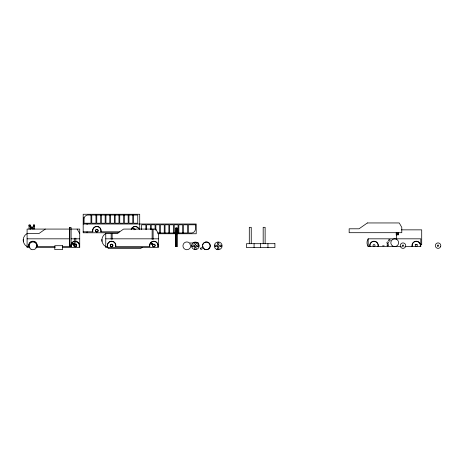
<?xml version="1.0" encoding="UTF-8"?>
<svg xmlns="http://www.w3.org/2000/svg" width="464" height="464" viewBox="0 0 464 464"><rect width="100%" height="100%" fill="white"/><g stroke="black" fill="none" stroke-linecap="round" stroke-linejoin="round"><path stroke-width="0.7" d="M396.279 234.842L396.279 232.696L396.279 234.842L398.228 234.842L398.228 232.696L398.228 234.842M23.264 239.407L23.316 241.355M101.918 239.407L101.97 241.355M200.616 248.292L200.668 248.936A0.777 0.777 0 0 0 201.985 248.994A0.777 0.777 0 0 0 201.48 247.776A0.777 0.777 0 0 0 200.593 248.745L200.668 248.936M37.056 246.616L37.224 245.787A4.292 4.292 0 0 0 32.683 241.205A4.292 4.292 0 0 0 28.733 246.309L28.838 246.616M79.298 246.616L79.466 245.787A4.292 4.292 0 0 0 75.487 241.205M100.949 231.803L101.117 230.973A4.292 4.292 0 0 0 96.576 226.391A4.292 4.292 0 0 0 92.626 231.495L92.73 231.803M115.71 246.616L115.878 245.787A4.292 4.292 0 0 0 111.337 241.205A4.292 4.292 0 0 0 107.387 246.309L107.491 246.616M157.951 246.616L158.12 245.787A4.292 4.292 0 0 0 153.578 241.205A4.292 4.292 0 0 0 149.628 246.309L149.733 246.616M377.934 246.616L378.108 245.769A4.095 4.095 0 0 0 373.775 241.402A4.095 4.095 0 0 0 370.005 246.268L370.121 246.616M378.137 246.616L378.305 245.787A4.292 4.292 0 0 0 373.758 241.205A4.292 4.292 0 0 0 369.814 246.309L369.912 246.616M420.181 246.616L420.349 245.769A4.095 4.095 0 0 0 416.017 241.402A4.095 4.095 0 0 0 412.247 246.268L412.363 246.616M420.378 246.616L420.546 245.787A4.292 4.292 0 0 0 416.005 241.205A4.292 4.292 0 0 0 412.055 246.309L412.16 246.616M45.321 229.077L38.918 233.56L27.098 233.56A7.418 7.418 0 0 0 27.098 246.616L29.041 246.616L28.925 246.268A4.095 4.095 0 0 1 32.695 241.402A4.095 4.095 0 0 1 37.027 245.769L36.859 246.616L55.152 246.616M142.286 247.341L140.54 248.565L108.338 248.565L107.694 247.445M83.184 224.008L196.22 224.008L196.22 233.752L157.818 233.752M29.046 225.562L30.218 225.562M33.385 225.562L34.551 225.562M29.046 225.765L30.218 225.765M33.385 225.765L34.551 225.765M29.046 225.968L30.218 225.968M33.385 225.968L34.551 225.968M96.152 226.542L97.55 226.542M69.559 227.517L71.12 227.517L71.12 246.616M175.873 228.004L177.434 228.004L177.434 246.616L175.873 246.616M132.443 228.619L134.038 228.619M401.435 229.854L421.706 229.854L421.706 244.667L420.256 244.667M83.184 231.803L92.933 231.803L92.817 231.455A4.095 4.095 0 0 1 96.587 226.589A4.095 4.095 0 0 1 100.92 230.962L100.746 231.803L119.59 231.803M118.801 232.777L83.184 232.777L83.184 214.264L139.705 214.264L139.705 229.68M157.748 232.974L187.647 232.974L187.647 224.791L183.437 224.791L183.437 232.974M105.751 233.56L117.183 233.56L123.586 229.077L155.782 229.077L158.375 233.56L158.375 247.59L105.751 247.59L105.751 233.56A7.418 7.418 0 0 0 105.751 246.616L107.694 246.616L107.578 246.268A4.095 4.095 0 0 1 111.348 241.402A4.095 4.095 0 0 1 115.681 245.769L115.513 246.616L149.942 246.616L149.82 246.268A4.095 4.095 0 0 1 153.59 241.402A4.095 4.095 0 0 1 157.928 245.769L157.754 246.616L158.375 246.616M175.873 236.188L176.082 228.004M175.873 236.582L176.082 246.517M27.098 238.821L69.629 238.821M71.067 238.821L79.721 238.821M105.751 238.821L158.375 238.821M401.302 246.616L368.178 246.616L368.178 238.821L420.796 238.821L420.796 246.616L404.921 246.616M110.635 241.355L112.729 241.355M72.454 243.432L74.054 243.432M151.107 243.432L152.708 243.432M415.187 244.667L417.362 244.667M382.591 245.839L384.151 245.839M175.902 246.517L176.158 228.004M62.391 246.616L71.288 246.616L71.166 246.268A4.095 4.095 0 0 1 74.408 241.466M74.281 246.616L75.835 246.616M79.721 246.616L79.1 246.616L79.274 245.769A4.095 4.095 0 0 0 75.47 241.402M29.98 247.59L27.098 247.59L27.098 229.077L79.721 229.077L79.721 247.59L62.42 247.59M35.745 247.59L55.21 247.59M77.128 229.077L79.721 233.56M71.079 246.616L70.975 246.309A4.292 4.292 0 0 1 74.368 241.274M396.366 232.679L396.366 239.024M267.954 243.693L267.954 247.59M265.13 243.693L265.13 227.325L263.181 227.325L263.181 243.693M260.356 243.693L260.356 247.59M254.075 243.693L254.075 247.59M251.25 243.693L251.25 227.325L249.301 227.325L249.301 243.693M198.337 242.991L198.337 244.551M198.238 244.551L198.238 242.991L190.002 242.991L190.002 244.551M182.659 232.974L182.659 224.791L178.837 224.791L178.837 232.974M178.06 232.974L178.06 224.791L174.238 224.791L174.238 232.974M175.978 228.004L175.978 246.616M173.461 232.974L173.461 224.791L169.638 224.791L169.638 232.974M168.861 232.974L168.861 224.791L165.039 224.791L165.039 232.974M164.262 232.974L164.262 224.791L160.44 224.791L160.44 232.974M159.662 232.974L159.662 224.791L155.84 224.791L155.84 230.248M155.063 229.564L155.063 224.791L151.241 224.791L151.241 229.564M153.108 229.077L153.108 239.453M152.708 243.153L152.708 244.603L151.107 244.603L151.107 243.258M152.134 229.077L152.134 239.453M150.464 229.564L150.464 224.791L146.641 224.791L146.641 229.564M145.864 229.564L145.864 224.791L141.653 224.791L141.653 229.564M134.038 228.346L134.038 229.79M133.545 215.047L133.545 223.23L137.756 223.23L137.756 215.047L91.762 215.047L91.762 223.23L95.967 223.23L95.967 215.047M132.768 215.047L132.768 223.23L128.946 223.23L128.946 215.047M128.168 215.047L128.168 223.23L124.346 223.23L124.346 215.047M123.569 215.047L123.569 223.23L119.747 223.23L119.747 215.047M118.97 215.047L118.97 223.23L115.147 223.23L115.147 215.047M114.37 215.047L114.37 223.23L110.548 223.23L110.548 215.047M112.149 233.56L112.149 239.314M111.174 233.56L111.174 239.314M109.771 215.047L109.771 223.23L105.949 223.23L105.949 215.047M105.171 215.047L105.171 223.23L101.349 223.23L101.349 215.047M100.572 215.047L100.572 223.23L96.75 223.23L96.75 215.047M87.081 224.008L87.081 224.593M87.081 231.803L87.081 232.777M83.769 217.512L83.769 222.505M74.054 243.153L74.054 244.603L72.454 244.603L72.454 243.171M69.844 227.517L69.768 246.517M69.664 227.517L69.664 246.616M69.588 227.517L69.588 246.616M34.551 229.077L34.551 224.791L33.385 224.791L33.385 229.077M32.602 229.077L32.602 226.931L30.653 226.931L30.653 229.077M30.218 229.077L30.218 224.791L29.046 224.791L29.046 229.077M75.539 244.168A1.363 1.363 0 0 1 76.369 246.169A1.363 1.363 0 0 1 74.223 246.454A1.363 1.363 0 0 1 74.507 244.308M368.178 246.616A7.082 7.082 0 0 1 368.178 238.821M190.617 244.83A3.898 3.898 0 0 1 186.511 249.719A3.898 3.898 0 0 1 183.315 244.192A3.898 3.898 0 0 1 189.608 243.084M75.493 244.36A1.172 1.172 0 0 1 76.316 245.787A1.172 1.172 0 0 1 74.884 246.616M74.362 246.314A1.172 1.172 0 0 1 74.362 244.661M203.064 246.529A0.974 0.974 0 0 1 202.814 246.088M202.698 244.83A3.898 3.898 0 0 1 208.696 242.643A3.898 3.898 0 0 1 208.696 249.029A3.898 3.898 0 0 1 202.698 246.848M195.605 244.342A0.974 0.974 0 0 1 195.1 244.342M194.381 243.403A0.974 0.974 0 0 1 195.356 242.428A0.974 0.974 0 0 1 196.33 243.403M192.415 243.426A3.799 3.799 0 0 1 198.789 244.215A3.799 3.799 0 0 1 195.356 249.638A3.799 3.799 0 0 1 191.916 244.215M131.115 229.28A4.292 4.292 0 0 1 139.026 228.793M131.3 229.344A4.095 4.095 0 0 1 138.852 228.88M134.49 229.494A1.363 1.363 0 0 1 135.853 229.494M30.873 227.708C31.83 230.683 33.193 225.603 30.873 227.708M405.629 246.349L405.356 247.005A2.726 2.726 0 0 1 400.629 247.005L400.357 246.349A2.726 2.726 0 0 1 402.99 242.916A2.726 2.726 0 0 1 405.629 246.349M440.707 246.349L440.435 247.005A2.726 2.726 0 0 1 435.708 247.005L435.435 246.349A2.726 2.726 0 0 1 438.074 242.916A2.726 2.726 0 0 1 440.707 246.349M367.384 222.952L359.032 228.798L349.16 228.798L349.16 232.696L401.783 232.696L401.783 227.372L399.231 222.952L367.384 222.952M90.979 215.047L87.522 215.047A4.135 4.135 0 0 0 83.967 219.136L83.967 223.23L90.979 223.23L90.979 215.047M195.443 224.791L188.425 224.791L188.425 232.974L191.887 232.974A4.135 4.135 0 0 0 195.443 228.88L195.443 224.791M75.835 238.287L74.281 238.287L74.281 246.517L75.835 246.517L75.835 238.287M274.914 243.693L246.477 243.693L246.471 247.59L274.914 247.59L274.914 243.693M62.57 245.705L54.775 245.705L54.775 249.603L62.57 249.603L62.57 245.705M415.779 246.332A0.974 0.974 0 0 0 417.24 245.485A0.974 0.974 0 0 0 415.779 244.644A0.974 0.974 0 0 0 415.779 246.332M373.537 246.332A0.974 0.974 0 0 0 374.999 245.485A0.974 0.974 0 0 0 373.537 244.644A0.974 0.974 0 0 0 373.537 246.332M216.276 249.214A3.898 3.898 0 0 0 222.123 245.839A3.898 3.898 0 0 0 216.276 242.463A3.898 3.898 0 0 0 216.276 249.214M217.836 244.076A0.777 0.777 0 0 0 219.002 243.403A0.777 0.777 0 0 0 217.836 242.724A0.777 0.777 0 0 0 217.836 244.076M220.354 246.512A0.777 0.777 0 0 0 221.525 245.839A0.777 0.777 0 0 0 220.354 245.16A0.777 0.777 0 0 0 220.354 246.512M217.738 246.68A0.974 0.974 0 0 0 219.199 245.839A0.974 0.974 0 0 0 217.738 244.992A0.974 0.974 0 0 0 217.738 246.68M215.395 246.512A0.777 0.777 0 0 0 216.566 245.839A0.777 0.777 0 0 0 215.395 245.16A0.777 0.777 0 0 0 215.395 246.512M217.836 248.948A0.777 0.777 0 0 0 219.002 248.275A0.777 0.777 0 0 0 217.836 247.596A0.777 0.777 0 0 0 217.836 248.948M204.375 249.127A3.799 3.799 0 0 0 210.076 245.839A3.799 3.799 0 0 0 204.375 242.544A3.799 3.799 0 0 0 204.375 249.127M192.432 246.68A0.974 0.974 0 0 0 193.894 245.839A0.974 0.974 0 0 0 192.432 244.992A0.974 0.974 0 0 0 192.432 246.68M194.868 249.116A0.974 0.974 0 0 0 196.33 248.275A0.974 0.974 0 0 0 194.868 247.428A0.974 0.974 0 0 0 194.868 249.116M194.868 246.68A0.974 0.974 0 0 0 196.33 245.839A0.974 0.974 0 0 0 194.868 244.992A0.974 0.974 0 0 0 194.868 246.68M197.386 246.68A0.974 0.974 0 0 0 198.847 245.839A0.974 0.974 0 0 0 197.386 244.992A0.974 0.974 0 0 0 197.386 246.68M153.161 246.668A1.363 1.363 0 0 0 155.208 245.485A1.363 1.363 0 0 0 153.161 244.308A1.363 1.363 0 0 0 153.161 246.668M110.919 246.668A1.363 1.363 0 0 0 112.961 245.485A1.363 1.363 0 0 0 110.919 244.308A1.363 1.363 0 0 0 110.919 246.668M111.012 246.5A1.172 1.172 0 0 0 112.769 245.485A1.172 1.172 0 0 0 111.012 244.476A1.172 1.172 0 0 0 111.012 246.5M153.259 246.5A1.172 1.172 0 0 0 155.011 245.485A1.172 1.172 0 0 0 153.259 244.476A1.172 1.172 0 0 0 153.259 246.5M96.152 231.855A1.363 1.363 0 0 0 98.2 230.678A1.363 1.363 0 0 0 96.152 229.494A1.363 1.363 0 0 0 96.152 231.855M96.251 231.687A1.172 1.172 0 0 0 98.003 230.678A1.172 1.172 0 0 0 96.251 229.663A1.172 1.172 0 0 0 96.251 231.687M396.697 234.419A0.777 0.777 0 0 0 398.002 234.071A0.777 0.777 0 0 0 397.051 233.114A0.777 0.777 0 0 0 396.697 234.419M30.995 249.214A3.898 3.898 0 0 0 36.842 245.839A3.898 3.898 0 0 0 30.995 242.463A3.898 3.898 0 0 0 30.995 249.214M389.012 240.955A0.777 0.777 0 0 0 390.183 240.282A0.777 0.777 0 0 0 389.012 239.61A0.777 0.777 0 0 0 389.012 240.955M387.272 243.397A0.777 0.777 0 0 0 388.443 242.718A0.777 0.777 0 0 0 387.272 242.046A0.777 0.777 0 0 0 387.272 243.397M392.77 246.094A3.898 3.898 0 0 0 398.617 242.718A3.898 3.898 0 0 0 392.77 239.343A3.898 3.898 0 0 0 392.77 246.094M387.428 245.833A0.777 0.777 0 0 0 388.6 245.154A0.777 0.777 0 0 0 387.428 244.482A0.777 0.777 0 0 0 387.428 245.833M437.627 246.094A0.632 0.632 0 0 0 438.683 245.798A0.632 0.632 0 0 0 437.9 245.033A0.632 0.632 0 0 0 437.627 246.094M402.549 246.094A0.632 0.632 0 0 0 403.605 245.798A0.632 0.632 0 0 0 402.822 245.033A0.632 0.632 0 0 0 402.549 246.094"/></g></svg>
